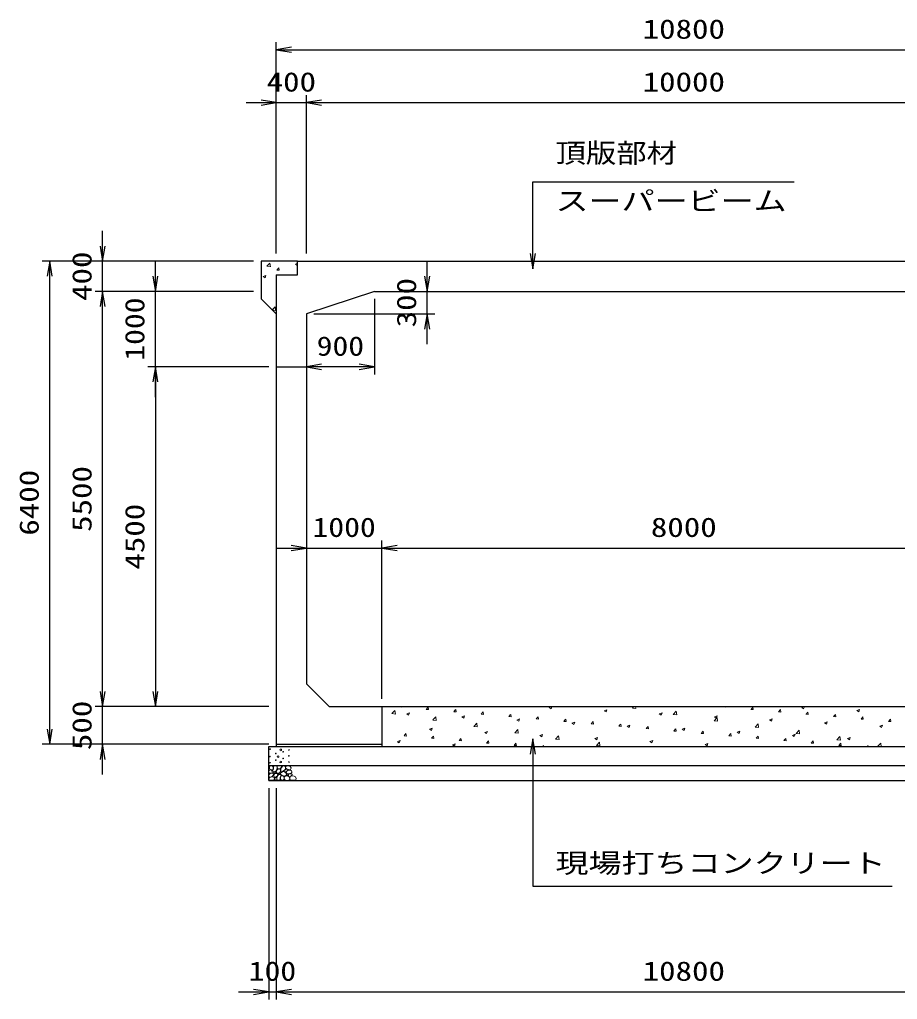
# Model space of a CAD drawing. Units: millimetres at full size. Extents: x 0 to 84100, y 0 to 59400.
# Drawn here: x 33250 to 44880, y 31620 to 44600 of the extents above; entities that cross this region are included whole.
import ezdxf
from ezdxf.enums import TextEntityAlignment as Align

# ---------------------------------------------------------------- set-up
doc = ezdxf.new("R2010")
doc.units = ezdxf.units.MM
for name, color, linetype, lineweight in [('D-DCR-HCHn', 4, 'Continuous', 9), ('D-STR-DIM', 7, 'Continuous', 25), ('D-STR-STRn', 1, 'Continuous', 25), ('D-STR-TXT', 7, 'Continuous', 25)]:
    doc.layers.add(name, color=color, linetype=linetype, lineweight=lineweight)
doc.styles.add('ＭＳ ゴシック', font='')
doc.styles.get('ＭＳ ゴシック').set_extended_font_data('MS Gothic')

# ---------------------------------------------------------------- blocks, each defined once
blk = doc.blocks.new('open_arrow')
at = {"color": 0, "linetype": 'Continuous', "lineweight": -2}
blk.add_lwpolyline([(7.5, 1.25), (0, 0), (7.5, -1.25)], dxfattribs=at)

msp = doc.modelspace()

# ---------------------------------------------------------------- linework, layer by layer
at = {"layer": 'D-DCR-HCHn'}
for p, q in [((36527.685, 41334.157), (36572.865, 41327.15)), ((36527.729, 41334.001), (36567.296, 41375.238)), ((36572.893, 41327.028), (36567.281, 41375.272)), ((36660.081, 41281.904), (36684.571, 41311.091)), ((36660.245, 41281.907), (36690.609, 41279.25)), ((36690.563, 41279.689), (36684.689, 41311.532)), ((36904.096, 41361.363), (36930, 41371.307)), ((36904.152, 41361.373), (36929.421, 41344.329)), ((36929.412, 41344.299), (36930, 41346.052)), ((36477.263, 41197.518), (36512.832, 41211.171)), ((36477.319, 41197.528), (36502.588, 41180.484)), ((36502.579, 41180.454), (36512.879, 41211.152)), ((36595.078, 40755.064), (36634.646, 40796.302)), ((36640.243, 40748.092), (36634.63, 40796.337)), ((36595.034, 40755.221), (36640.214, 40748.214)), ((38183.351, 35405.559), (38222.919, 35446.796)), ((38228.546, 35398.474), (38222.933, 35446.719)), ((38274.06, 35494.22), (38304.424, 35491.563)), ((38274.087, 35494.248), (38278.913, 35500)), ((38304.654, 35491.32), (38303.053, 35500)), ((38638.428, 35462.341), (38668.792, 35459.685)), ((38638.457, 35462.37), (38662.947, 35491.557)), ((38669.022, 35459.439), (38663.148, 35491.282)), ((39002.826, 35430.492), (39027.316, 35459.678)), ((39033.389, 35427.558), (39027.516, 35459.401)), ((40265.552, 35485.279), (40301.121, 35498.933)), ((40265.589, 35485.204), (40290.858, 35468.16)), ((40290.888, 35468.174), (40301.189, 35498.872)), ((40995.614, 35444.594), (41031.184, 35458.247)), ((40995.65, 35444.519), (41020.919, 35427.475)), ((41020.95, 35427.489), (41031.25, 35458.187)), ((41368.95, 35479.988), (41388.152, 35500)), ((41369.017, 35479.833), (41414.197, 35472.826)), ((41414.145, 35472.903), (41410.993, 35500)), ((41911.108, 35395.903), (41950.675, 35437.141)), ((41956.303, 35388.818), (41950.691, 35437.063)), ((42575.992, 35493.796), (42606.356, 35491.139)), ((42576.033, 35493.824), (42581.215, 35500)), ((42606.583, 35490.867), (42604.899, 35500)), ((42940.36, 35461.918), (42970.724, 35459.261)), ((42940.402, 35461.946), (42964.892, 35491.132)), ((42970.951, 35458.986), (42965.077, 35490.829)), ((43304.771, 35430.068), (43329.261, 35459.254)), ((43335.319, 35427.106), (43329.445, 35458.948)), ((43612.635, 35486.384), (43648.107, 35500)), ((43612.668, 35486.31), (43637.937, 35469.266)), ((43637.968, 35469.281), (43648.268, 35499.979)), ((44342.698, 35445.699), (44378.268, 35459.352)), ((44342.73, 35445.625), (44367.999, 35428.581)), ((44368.029, 35428.597), (44378.33, 35459.295)), ((38183.417, 35405.411), (38228.597, 35398.404)), ((38378.593, 35402.803), (38414.163, 35416.457)), ((38378.633, 35402.728), (38403.902, 35385.684)), ((38403.932, 35385.697), (38414.233, 35416.395)), ((38725.509, 35321.474), (38765.077, 35362.712)), ((38725.575, 35321.325), (38770.755, 35314.318)), ((38770.704, 35314.39), (38765.091, 35362.634)), ((39002.796, 35430.463), (39033.16, 35427.807)), ((39108.656, 35362.118), (39144.225, 35375.772)), ((39108.694, 35362.043), (39133.963, 35344.999)), ((39133.994, 35345.012), (39144.294, 35375.71)), ((39367.164, 35398.585), (39397.528, 35395.929)), ((39367.195, 35398.614), (39391.686, 35427.8)), ((39397.757, 35395.678), (39391.883, 35427.521)), ((39731.532, 35366.707), (39761.896, 35364.051)), ((39731.565, 35366.736), (39756.055, 35395.922)), ((39762.125, 35363.797), (39756.251, 35395.64)), ((39838.719, 35321.433), (39874.288, 35335.087)), ((39838.756, 35321.358), (39864.025, 35304.314)), ((39864.055, 35304.328), (39874.356, 35335.026)), ((40095.9, 35334.829), (40126.264, 35332.173)), ((40095.934, 35334.858), (40120.424, 35364.044)), ((40126.492, 35331.917), (40120.619, 35363.76)), ((40460.303, 35302.979), (40484.794, 35332.166)), ((40490.86, 35300.036), (40484.986, 35331.879)), ((41725.677, 35403.908), (41761.246, 35417.562)), ((41725.712, 35403.834), (41750.981, 35386.79)), ((41751.012, 35386.805), (41761.312, 35417.503)), ((41911.175, 35395.748), (41956.355, 35388.741)), ((42453.266, 35311.818), (42492.834, 35353.056)), ((42453.334, 35311.662), (42498.513, 35304.655)), ((42455.74, 35363.223), (42491.309, 35376.877)), ((42455.774, 35363.149), (42481.043, 35346.105)), ((42481.073, 35346.12), (42491.374, 35376.818)), ((42498.461, 35304.734), (42492.849, 35352.978)), ((43185.802, 35322.538), (43221.372, 35336.192)), ((43185.835, 35322.465), (43211.104, 35305.42)), ((43211.135, 35305.436), (43221.435, 35336.134)), ((43304.728, 35430.04), (43335.092, 35427.383)), ((43669.096, 35398.162), (43699.46, 35395.505)), ((43669.141, 35398.19), (43693.631, 35427.376)), ((43699.686, 35395.225), (43693.813, 35427.068)), ((44033.465, 35366.283), (44063.829, 35363.627)), ((44033.51, 35366.311), (44058, 35395.498)), ((44064.054, 35363.344), (44058.181, 35395.187)), ((44397.833, 35334.405), (44428.197, 35331.749)), ((44397.879, 35334.433), (44422.369, 35363.62)), ((44428.422, 35331.464), (44422.548, 35363.307)), ((44762.249, 35302.555), (44786.739, 35331.741)), ((44792.789, 35299.583), (44786.916, 35331.426)), ((38681.823, 35198.272), (38717.392, 35211.926)), ((38681.861, 35198.198), (38707.13, 35181.154)), ((38707.161, 35181.167), (38717.461, 35211.865)), ((39267.667, 35237.389), (39307.235, 35278.627)), ((39267.734, 35237.24), (39312.913, 35230.233)), ((39312.862, 35230.305), (39307.25, 35278.55)), ((39809.826, 35153.305), (39849.393, 35194.542)), ((39855.02, 35146.221), (39849.408, 35194.465)), ((40460.269, 35302.951), (40490.633, 35300.295)), ((40568.781, 35280.748), (40604.351, 35294.402)), ((40568.817, 35280.674), (40594.086, 35263.629)), ((40594.117, 35263.643), (40604.417, 35294.341)), ((40824.637, 35271.073), (40855.001, 35268.416)), ((40824.673, 35271.101), (40849.163, 35300.288)), ((40855.228, 35268.156), (40849.354, 35299.998)), ((41189.005, 35239.195), (41219.369, 35236.538)), ((41189.042, 35239.223), (41213.532, 35268.409)), ((41219.595, 35236.275), (41213.722, 35268.118)), ((41298.844, 35240.063), (41334.413, 35253.716)), ((41298.879, 35239.989), (41324.148, 35222.945)), ((41324.179, 35222.959), (41334.479, 35253.657)), ((41553.373, 35207.317), (41583.737, 35204.66)), ((41553.411, 35207.345), (41577.902, 35236.531)), ((41583.963, 35204.394), (41578.089, 35236.237)), ((41917.781, 35175.467), (41942.271, 35204.653)), ((41948.331, 35172.514), (41942.457, 35204.357)), ((42028.907, 35199.377), (42064.476, 35213.031)), ((42028.941, 35199.304), (42054.21, 35182.26)), ((42054.24, 35182.274), (42064.541, 35212.972)), ((42995.424, 35227.734), (43034.992, 35268.971)), ((42995.492, 35227.577), (43040.672, 35220.569)), ((43040.62, 35220.649), (43035.007, 35268.894)), ((43537.582, 35143.649), (43577.15, 35184.887)), ((43582.778, 35136.565), (43577.165, 35184.809)), ((43915.865, 35281.853), (43951.435, 35295.507)), ((43915.897, 35281.78), (43941.166, 35264.736)), ((43941.196, 35264.751), (43951.497, 35295.449)), ((44645.928, 35241.168), (44681.497, 35254.821)), ((44645.958, 35241.095), (44671.227, 35224.051)), ((44671.258, 35224.067), (44681.558, 35254.765)), ((44762.201, 35302.527), (44792.565, 35299.871)), ((38254.99, 35034.427), (38290.559, 35048.08)), ((38280.328, 35017.321), (38290.628, 35048.019)), ((38344.545, 35112.106), (38374.909, 35109.45)), ((38344.574, 35112.135), (38369.064, 35141.321)), ((38375.137, 35109.206), (38369.263, 35141.048)), ((38708.913, 35080.228), (38739.277, 35077.572)), ((38708.943, 35080.257), (38733.434, 35109.443)), ((38739.504, 35077.325), (38733.631, 35109.168)), ((39073.282, 35048.35), (39103.646, 35045.694)), ((39073.313, 35048.378), (39097.803, 35077.565)), ((39103.872, 35045.444), (39097.998, 35077.287)), ((39411.886, 35157.587), (39447.455, 35171.241)), ((39411.923, 35157.513), (39437.192, 35140.469)), ((39437.223, 35140.482), (39447.523, 35171.18)), ((39809.892, 35153.154), (39855.072, 35146.147)), ((40141.948, 35116.902), (40177.518, 35130.556)), ((40141.985, 35116.828), (40167.254, 35099.784)), ((40167.284, 35099.798), (40177.584, 35130.496)), ((40351.984, 35069.22), (40391.551, 35110.458)), ((40352.05, 35069.069), (40397.23, 35062.061)), ((40397.178, 35062.136), (40391.566, 35110.381)), ((40872.011, 35076.217), (40907.581, 35089.871)), ((40872.046, 35076.143), (40897.315, 35059.099)), ((40897.346, 35059.113), (40907.646, 35089.811)), ((41602.074, 35035.532), (41637.643, 35049.185)), ((41627.407, 35018.429), (41637.708, 35049.127)), ((41917.741, 35175.439), (41948.105, 35172.782)), ((42282.109, 35143.561), (42312.473, 35140.904)), ((42282.15, 35143.589), (42306.64, 35172.775)), ((42312.698, 35140.633), (42306.825, 35172.476)), ((42646.478, 35111.683), (42676.842, 35109.026)), ((42646.519, 35111.71), (42671.01, 35140.897)), ((42677.066, 35108.753), (42671.192, 35140.596)), ((42758.97, 35158.692), (42794.539, 35172.346)), ((42759.002, 35158.619), (42784.271, 35141.575)), ((42784.302, 35141.59), (42794.602, 35172.288)), ((43010.846, 35079.804), (43041.21, 35077.148)), ((43010.889, 35079.832), (43035.379, 35109.019)), ((43041.434, 35076.872), (43035.56, 35108.715)), ((43375.214, 35047.926), (43405.578, 35045.27)), ((43375.258, 35047.954), (43399.748, 35077.14)), ((43405.801, 35044.992), (43399.928, 35076.834)), ((43489.032, 35118.007), (43524.602, 35131.661)), ((43489.064, 35117.934), (43514.333, 35100.89)), ((43514.363, 35100.905), (43524.664, 35131.603)), ((43537.65, 35143.491), (43582.83, 35136.484)), ((44079.74, 35059.564), (44119.308, 35100.802)), ((44079.808, 35059.405), (44124.988, 35052.398)), ((44124.936, 35052.48), (44119.323, 35100.725)), ((44219.095, 35077.322), (44254.664, 35090.976)), ((44219.126, 35077.249), (44244.395, 35060.205)), ((44244.425, 35060.221), (44254.725, 35090.919)), ((38255.028, 35034.352), (38280.298, 35017.308)), ((38985.053, 34993.741), (39020.622, 35007.395)), ((38985.09, 34993.667), (39010.359, 34976.623)), ((39010.39, 34976.636), (39020.69, 35007.334)), ((39437.65, 35016.472), (39468.014, 35013.815)), ((39437.682, 35016.5), (39462.172, 35045.687)), ((39468.24, 35013.564), (39462.366, 35045.407)), ((39802.018, 34984.594), (39832.382, 34981.937)), ((39802.052, 34984.622), (39826.542, 35013.808)), ((39832.607, 34981.683), (39826.734, 35013.526)), ((40180.9, 34970), (40190.911, 34981.93)), ((40193.25, 34970), (40191.101, 34981.646)), ((40894.142, 34985.135), (40933.709, 35026.373)), ((40894.208, 34984.983), (40939.388, 34977.976)), ((40939.337, 34978.052), (40933.724, 35026.296)), ((41602.108, 35035.458), (41627.377, 35018.414)), ((42332.137, 34994.846), (42367.706, 35008.5)), ((42332.169, 34994.773), (42357.439, 34977.729)), ((42357.469, 34977.744), (42367.769, 35008.442)), ((43739.582, 35016.048), (43769.946, 35013.392)), ((43739.627, 35016.076), (43764.118, 35045.262)), ((43770.169, 35013.111), (43764.296, 35044.954)), ((44103.95, 34984.17), (44134.314, 34981.514)), ((44103.997, 34984.198), (44128.487, 35013.384)), ((44134.537, 34981.23), (44128.663, 35013.073)), ((44483.202, 34970), (44492.856, 34981.506)), ((44495.095, 34970), (44493.031, 34981.193)), ((44621.898, 34975.48), (44661.466, 35016.717)), ((44621.966, 34975.32), (44656.267, 34970)), ((44666.907, 34970), (44661.482, 35016.64))]:
    msp.add_line(p, q, dxfattribs=at)
for points in [[(36557.281, 34653.808), (36550.346, 34633.005), (36559.592, 34619.136), (36582.707, 34616.824), (36598.488, 34623.599), (36591.952, 34639.939), (36596.575, 34649.185), (36587.33, 34658.431), (36573.461, 34663.053)], [(36601.198, 34711.594), (36580.395, 34716.217), (36561.904, 34706.971), (36559.592, 34686.168), (36564.215, 34669.988), (36587.33, 34663.053), (36603.51, 34663.053), (36610.444, 34674.611), (36610.444, 34700.037)], [(36619.69, 34713.906), (36612.756, 34693.102), (36615.067, 34669.988), (36598.887, 34644.562), (36619.69, 34633.005), (36642.805, 34644.562), (36656.673, 34663.053), (36661.296, 34693.102), (36656.673, 34709.283), (36642.805, 34716.217)], [(36658.985, 34658.431), (36647.427, 34630.693), (36656.673, 34619.136), (36684.411, 34619.136), (36695.968, 34623.759), (36707.525, 34639.939), (36707.525, 34653.808), (36695.968, 34672.299), (36682.099, 34674.611)], [(36723.447, 34636.214), (36710.689, 34640.569), (36709.425, 34668.678), (36722.512, 34697.359), (36739.448, 34713.536), (36771.403, 34707.032), (36774.133, 34671.913), (36763.816, 34659.876), (36735.739, 34644.301)], [(36754.798, 34645.711), (36756.454, 34639.566), (36762.011, 34635.193), (36774.19, 34633.302), (36785.305, 34639.802), (36795.592, 34649.138), (36804.858, 34657.333), (36804.635, 34663.462), (36798.736, 34668.875), (36784.203, 34670.356), (36771.47, 34664.383), (36762.011, 34655.165), (36757.281, 34650.556)], [(36782.012, 34679.601), (36775.964, 34685.086), (36774.897, 34690.792), (36778.414, 34703.305), (36788.71, 34717.61), (36811.004, 34716.105), (36832.571, 34705.811), (36847.195, 34685.597), (36845.021, 34672.456), (36838.02, 34665.716), (36826.769, 34663.215), (36810.511, 34667.483), (36789.289, 34674.481)], [(36843.372, 34611.832), (36848.688, 34616.874), (36855.476, 34625.68), (36857.145, 34633.275), (36853.144, 34647.685), (36839.088, 34658.67), (36818.907, 34657.89), (36791.698, 34643.001), (36782.086, 34630.757), (36785.152, 34616.784), (36794.778, 34610.04), (36803.599, 34609.145), (36817.363, 34609.524), (36830.808, 34611.002)], [(36601.155, 34577.009), (36618.277, 34602.692), (36616.137, 34609.112), (36592.594, 34615.533), (36571.192, 34613.393), (36556.21, 34600.551), (36554.07, 34585.57), (36556.21, 34570.588), (36573.332, 34566.308)], [(36609.716, 34523.503), (36624.698, 34529.924), (36628.978, 34551.326), (36620.417, 34566.308), (36605.435, 34570.588), (36586.173, 34568.448), (36564.771, 34559.887), (36554.07, 34547.045), (36554.07, 34532.064), (36560.49, 34523.503), (36586.173, 34525.643)], [(36624.313, 34633.005), (36612.756, 34623.759), (36617.379, 34616.824), (36633.559, 34616.824), (36640.493, 34619.136), (36645.116, 34628.382), (36638.182, 34635.316)], [(36661.082, 34577.009), (36671.783, 34602.692), (36663.222, 34613.393), (36637.539, 34613.393), (36626.838, 34609.112), (36616.137, 34594.131), (36616.137, 34581.289), (36626.838, 34564.167), (36639.679, 34562.027)], [(36656.801, 34529.924), (36656.801, 34555.606), (36646.1, 34562.027), (36635.399, 34555.606), (36633.259, 34540.625), (36635.399, 34527.783), (36650.381, 34523.503)], [(36697.466, 34525.643), (36703.886, 34544.905), (36701.746, 34566.308), (36716.728, 34589.85), (36697.466, 34600.551), (36676.063, 34589.85), (36663.222, 34572.728), (36658.941, 34544.905), (36663.222, 34529.924), (36676.063, 34523.503)], [(36693.185, 34600.551), (36703.886, 34609.112), (36699.606, 34615.533), (36684.624, 34615.533), (36678.204, 34613.393), (36673.923, 34604.832), (36680.344, 34598.411)], [(36714.588, 34527.783), (36733.85, 34523.503), (36750.972, 34532.064), (36753.112, 34551.326), (36750.968, 34574.878), (36727.429, 34582.327), (36712.447, 34578.603), (36706.027, 34562.027), (36706.027, 34538.484)], [(36763.203, 34579.532), (36727.829, 34586.129), (36712.782, 34598.266), (36708.03, 34617.263), (36722.713, 34631.629), (36751.323, 34639.69), (36772.97, 34626.761), (36786.961, 34609.347), (36783.002, 34591.67)], [(36762.352, 34573.637), (36777.306, 34582.556), (36803.44, 34582.292), (36824.93, 34563.525), (36828.643, 34534.899), (36814.853, 34524.245), (36778.098, 34521.871), (36761.731, 34531.633), (36757.172, 34554.06)], [(36799.971, 34585.265), (36804.183, 34588.446), (36807.686, 34593.505), (36807.81, 34600.431), (36803.414, 34606.067), (36795.769, 34607.977), (36789.356, 34606.179), (36787.704, 34600.442), (36786.896, 34594.835), (36787.881, 34587.456), (36793.975, 34584.127)], [(36827.597, 34570.331), (36817.895, 34575.079), (36810.89, 34583.822), (36810.719, 34595.084), (36814.942, 34605.627), (36830.189, 34607.625), (36845.054, 34608.018), (36859.481, 34602.512), (36861.849, 34593.273), (36849.54, 34582.195), (36834.555, 34573.15)], [(36859.972, 34522.493), (36844.837, 34524.274), (36834.866, 34529.787), (36830.835, 34542.722), (36830.945, 34554.963), (36840.172, 34571.678), (36858.242, 34582.822), (36885.731, 34578.403), (36907.453, 34570.334), (36912.643, 34546.125), (36908.03, 34528.257), (36886.884, 34522.877)]]:
    msp.add_lwpolyline(points, close=True, dxfattribs=at)
msp.add_lwpolyline([(36693.432, 34718.547), (36676.093, 34716.446), (36664.258, 34708.701), (36664.626, 34689.819), (36670.514, 34676.087), (36685.025, 34676.185), (36705.107, 34679.153), (36714.799, 34693.689), (36724.082, 34703.492), (36726.884, 34714.345), (36714.099, 34718.547), (36693.082, 34718.547)], dxfattribs=at)
for centre, radius in [((36567.803, 34934.121), 4.5), ((36709.996, 34925.045), 11.25), ((36818.909, 34925.045), 4.5), ((36566.091, 34836.145), 4.5), ((36643.437, 34877.541), 4.5), ((36643.437, 34788.641), 4.5), ((36675.004, 34836.145), 11.25), ((36741.563, 34901.359), 4.5), ((36741.563, 34812.459), 4.5), ((36817.197, 34845.221), 4.5), ((36567.803, 34755.879), 4.5), ((36709.996, 34764.955), 11.25), ((36818.909, 34764.955), 4.5)]:
    msp.add_circle(centre, radius, dxfattribs=at)
at = {"layer": 'D-STR-DIM'}
for p, q in [((36650, 41500), (36650, 44300)), ((36650, 44200), (47450, 44200)), ((36250, 43500), (37450, 43500)), ((36650, 41500), (36650, 43600)), ((37050, 41500), (37050, 43600)), ((37050, 41500), (37050, 43600)), ((37050, 43500), (47050, 43500)), ((34350, 40600), (34350, 41800)), ((36350, 41400), (33550, 41400)), ((33650, 35000), (33650, 41400)), ((36350, 41400), (34250, 41400)), ((35050, 39600), (35050, 41400)), ((38650, 40300), (38650, 41400)), ((36350, 41000), (34250, 41000)), ((36350, 41000), (34250, 41000)), ((34350, 35500), (34350, 41000)), ((36350, 41000), (34950, 41000)), ((37950, 40900), (37950, 39900)), ((38050, 41000), (38750, 41000)), ((37150, 40700), (38750, 40700)), ((37050, 40600), (37050, 39900)), ((36550, 40000), (34950, 40000)), ((36550, 40000), (34950, 40000)), ((35050, 40000), (35050, 35500)), ((37950, 40000), (37050, 40000)), ((38050, 35600), (38050, 37700)), ((38050, 35600), (38050, 37700)), ((36650, 37600), (38450, 37600)), ((38050, 37600), (46050, 37600)), ((34350, 34600), (34350, 35900)), ((36550, 35500), (34250, 35500)), ((36550, 35500), (34250, 35500)), ((36550, 35500), (34950, 35500)), ((36550, 35000), (33550, 35000)), ((36550, 35000), (34250, 35000)), ((36550, 34420), (36550, 31620)), ((36650, 34420), (36650, 31620)), ((36650, 34420), (36650, 31620)), ((36150, 31720), (37050, 31720)), ((36650, 31720), (47450, 31720))]:
    msp.add_line(p, q, dxfattribs=at)
at = {"layer": 'D-STR-STRn'}
for p, q in [((36450, 41400), (36450, 40900)), ((36930, 41400), (36450, 41400)), ((36930, 41400), (47170, 41400)), ((36930, 41220), (36930, 41400)), ((36650, 41220), (36930, 41220)), ((36650, 41220), (36650, 35000)), ((36450, 40900), (36650, 40700)), ((37950, 41000), (37050, 40700)), ((37950, 41000), (46150, 41000)), ((37050, 40700), (37050, 35800)), ((36650, 40000), (37050, 40000)), ((37050, 35800), (37350, 35500)), ((37350, 35500), (46750, 35500)), ((38050, 35500), (38050, 34970)), ((36550, 34970), (47550, 34970)), ((36550, 34520), (36550, 34970)), ((36650, 35000), (38050, 35000)), ((36650, 35000), (36650, 34970)), ((36550, 34720), (47550, 34720)), ((36550, 34520), (47550, 34520))]:
    msp.add_line(p, q, dxfattribs=at)
at = {"layer": 'D-STR-TXT'}
for points in [[(40050, 41300), (40050, 42451.777), (40250, 42451.777), (43512.437, 42451.777)], [(40050, 35070), (40050, 33120), (40250, 33120), (44811.168, 33120)]]:
    msp.add_lwpolyline(points, dxfattribs=at)

# ---------------------------------------------------------------- block references
at = {"layer": 'D-STR-DIM', "xscale": 26.7, "yscale": 26.7}
for p in [(36650, 44200), (37050, 43500), (37050, 43500), (37050, 40000), (38050, 37600), (38050, 37600), (36650, 31720), (36650, 31720)]:
    msp.add_blockref('open_arrow', p, dxfattribs=at)
for p, rotation in [((36650, 43500), 180), ((34350, 41400), 90), ((33650, 41400), 270), ((35050, 41000), 90), ((38650, 41000), 90), ((34350, 41000), 270), ((34350, 41000), 270), ((38650, 40700), 270), ((35050, 40000), 270), ((35050, 40000), 270), ((37950, 40000), 180), ((37050, 37600), 180), ((34350, 35500), 90), ((34350, 35500), 90), ((35050, 35500), 90), ((33650, 35000), 90), ((34350, 35000), 270), ((36550, 31720), 180)]:
    msp.add_blockref('open_arrow', p, dxfattribs=dict(at, rotation=rotation))
at = {"layer": 'D-STR-TXT', "xscale": 26.7, "yscale": 26.7}
for p, rotation in [((40050, 41300), 90), ((40050, 35070), 270)]:
    msp.add_blockref('open_arrow', p, dxfattribs=dict(at, rotation=rotation))

# ---------------------------------------------------------------- texts
at = {"layer": 'D-STR-DIM', "style": 'ＭＳ ゴシック'}
for s, width, p in [('10800', 1.25, (42050, 44475)), ('400', 1.25, (36850, 43775)), ('10000', 1.25, (42050, 43775)), ('900', 1.2, (37500, 40275)), ('1000', 1.2, (37550, 37875)), ('8000', 1.25, (42050, 37875)), ('100', 1.2, (36600, 31995)), ('10800', 1.25, (42050, 31995))]:
    msp.add_text(s, height=256.6, dxfattribs=dict(at, width=width)).set_placement(p, align=Align.MIDDLE_CENTER)
for s, width, p in [('400', 1.25, (34075, 41200)), ('300', 1.25, (38375, 40850)), ('1000', 1.2, (34775, 40500)), ('6400', 1.25, (33375, 38200)), ('5500', 1.25, (34075, 38250)), ('4500', 1.25, (34775, 37750)), ('500', 1.25, (34075, 35250))]:
    msp.add_text(s, height=256.6, rotation=90, dxfattribs=dict(at, width=width)).set_placement(p, align=Align.MIDDLE_CENTER)
at = {"layer": 'D-STR-TXT', "style": 'ＭＳ ゴシック', "width": 1.15}
msp.add_text('頂版部材\u3000\u3000\u3000\u3000', height=256.6, dxfattribs=at).set_placement((40350, 42960.406), align=Align.TOP_LEFT)
at = {"layer": 'D-STR-TXT', "style": 'ＭＳ ゴシック', "width": 1.25}
for s, p in [('スーパービーム', (40350, 41993.147)), ('現場打ちコンクリート', (40350, 33220))]:
    msp.add_text(s, height=256.6, dxfattribs=at).set_placement(p, align=Align.BOTTOM_LEFT)

doc.saveas('drawing.dxf')
